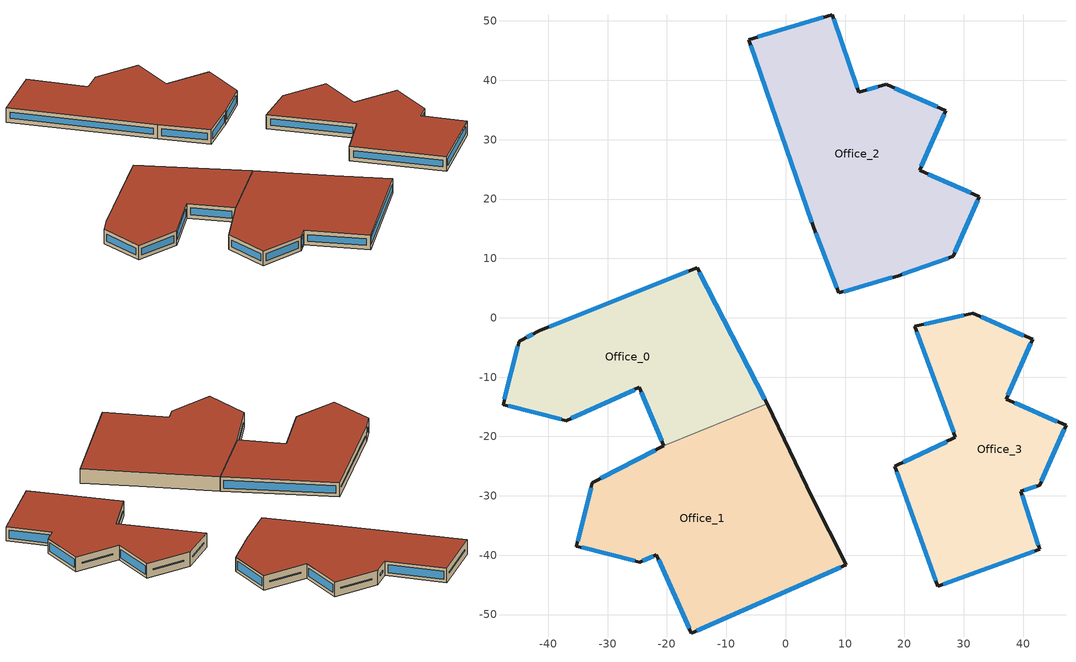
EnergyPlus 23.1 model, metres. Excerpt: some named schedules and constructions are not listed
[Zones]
Office_0
 floor outside (NECB-2020 Non-residential School/university CZ 8 Exterior Floor (Mass)): -41.37,-2.12 -14.93,8.39 -3.13,-14.47 -20.53,-21.58 -24.64,-11.73 -36.97,-17.34 -47.63,-14.63 -44.92,-3.97 z21.65
 wall outside (120mmInsulation 200mmConcrete): -3.13,-14.47 -14.93,8.39 -41.37,-2.12 -44.92,-3.97 -47.63,-14.63 -36.97,-17.34 -24.64,-11.73 -20.53,-21.58 z21.65:25.05
 wall to Office_1 (MediumOffice-1A_INT-WALLS): -20.53,-21.58 -3.13,-14.47 z21.65:25.05
 window (90.1-2019 Nonresidential CZ 0 Glazing (Operable)): -42.62,-2.77 -43.67,-3.32 z23.06:23.64; -45.14,-4.83 -47.41,-13.76 / -46.77,-14.85 -37.83,-17.12 z22.54:24.16; -36.14,-16.96 -25.47,-12.11 z22.56:24.14; -24.3,-12.54 -20.87,-20.76 z22.53:24.17; -3.5,-13.76 -14.57,7.69 z22.44:24.26; -16.43,7.8 -39.88,-1.53 z23.25:23.45
 roof outside (MediumOffice-1A_IEAD NON-RES ROOF): -41.37,-2.12 -44.92,-3.97 -47.63,-14.63 -36.97,-17.34 -24.64,-11.73 -20.53,-21.58 -3.13,-14.47 -14.93,8.39 z25.05
Office_1
 floor outside (NECB-2020 Non-residential School/university CZ 8 Exterior Floor (Mass)): -20.53,-21.58 -3.13,-14.47 4.51,-30.36 10.16,-41.62 -15.91,-53.16 -21.78,-39.9 -24.6,-41.18 -35.26,-38.47 -32.55,-27.81 z21.65
 wall outside (120mmInsulation 200mmConcrete): -20.53,-21.58 -32.55,-27.81 -35.26,-38.47 -24.6,-41.18 -21.78,-39.9 -15.91,-53.16 10.16,-41.62 z21.65:25.05; 10.16,-41.62,21.65 4.51,-30.36,21.65 -3.13,-14.47,21.65 -3.13,-14.47,25.05 4.51,-30.36,25.05 10.16,-41.62,25.05
 window (90.1-2019 Nonresidential CZ 0 Glazing (Operable)): -21.94,-22.31 -31.14,-27.08 z23.24:23.46; -32.77,-28.67 -35.04,-37.61 / -34.4,-38.69 -25.46,-40.96 z22.54:24.16; -24.06,-40.93 -22.32,-40.14 z22.25:24.45; -21.41,-40.74 -16.29,-52.32 z22.57:24.13; -15.03,-52.77 9.27,-42.02 z22.62:24.08
 roof outside (MediumOffice-1A_IEAD NON-RES ROOF): -20.53,-21.58 -32.55,-27.81 -35.26,-38.47 -24.6,-41.18 -21.78,-39.9 -15.91,-53.16 10.16,-41.62 4.51,-30.36 -3.13,-14.47 z25.05
Office_2
 floor outside (NECB-2020 Non-residential School/university CZ 8 Exterior Floor (Mass)): 8.91,4.18 4.72,15.2 -6.24,46.85 7.86,51.06 12.29,38.01 16.92,39.34 26.99,34.91 22.56,24.84 32.63,20.42 28.21,10.35 18.78,7.03 z21.65
 wall outside (120mmInsulation 200mmConcrete): 8.91,4.18 18.78,7.03 28.21,10.35 32.63,20.42 22.56,24.84 26.99,34.91 16.92,39.34 12.29,38.01 7.86,51.06 -6.24,46.85 4.72,15.2 8.91,4.18 z21.65:25.05
 window (90.1-2019 Nonresidential CZ 0 Glazing (Operable)): 9.75,4.42 17.93,6.78 / 19.6,7.32 27.38,10.06 z22.53:24.17; 28.5,11.01 32.34,19.76 / 22.85,25.51 26.7,34.25 z22.37:24.33; 31.19,21.05 24.01,24.21 / 25.54,35.55 18.37,38.71 z23.23:23.47; 15.5,38.93 13.71,38.42 z23.13:23.57; 12.05,38.72 8.1,50.35 z22.4:24.3; 6.34,50.6 -4.71,47.31 z23.24:23.46; -5.92,45.93 4.4,16.12 z22.63:24.07; 5.04,14.36 8.59,5.02 z22.55:24.15
 roof outside (MediumOffice-1A_IEAD NON-RES ROOF): 8.91,4.18 18.78,7.03 28.21,10.35 32.63,20.42 22.56,24.84 26.99,34.91 16.92,39.34 12.29,38.01 7.86,51.06 -6.24,46.85 4.72,15.2 z25.05
Office_3
 floor outside (NECB-2020 Non-residential School/university CZ 8 Exterior Floor (Mass)): 25.64,-45.21 18.34,-25.03 28.59,-20.17 21.76,-1.46 31.51,0.79 41.58,-3.64 37.15,-13.71 47.22,-18.13 42.79,-28.2 39.6,-29.25 42.79,-39.01 z21.65
 wall outside (120mmInsulation 200mmConcrete): 25.64,-45.21 42.79,-39.01 39.6,-29.25 42.79,-28.2 47.22,-18.13 37.15,-13.71 41.58,-3.64 31.51,0.79 21.76,-1.46 28.59,-20.17 18.34,-25.03 25.64,-45.21 z21.65:25.05
 window (90.1-2019 Nonresidential CZ 0 Glazing (Operable)): 26.52,-44.89 41.91,-39.33 z22.59:24.11; 42.57,-38.33 39.82,-29.93 z22.36:24.34; 40.19,-29.06 42.2,-28.4 z22.27:24.43; 43.09,-27.54 46.93,-18.8 / 37.44,-13.05 41.29,-4.3 z22.37:24.33; 45.77,-17.5 38.6,-14.34 / 40.13,-3 32.96,0.15 / 29.97,0.43 23.3,-1.11 / 27.16,-20.85 19.77,-24.35 z23.23:23.47; 22.09,-2.35 28.27,-19.28 / 18.67,-25.92 25.31,-44.31 z22.6:24.1
 roof outside (MediumOffice-1A_IEAD NON-RES ROOF): 25.64,-45.21 42.79,-39.01 39.6,-29.25 42.79,-28.2 47.22,-18.13 37.15,-13.71 41.58,-3.64 31.51,0.79 21.76,-1.46 28.59,-20.17 18.34,-25.03 z25.05
[Schedule:Day:Hourly]
5707a63f-ee6e-4a0f-aed6-da4f9252e585: Fraction, 0, 1, 1, 1, 0, 1, 1, 1, 1, 1, 0, 0, 1, 0, 0, 0, 0, 1, 1, 1, 1, 1, 1, 1
46636b0a-ba10-45e4-a048-fcb26503baaf: Fraction, 1, 1, 1, 1, 1, 1, 1, 1, 1, 0, 0, 0, 1, 1, 0, 0, 0, 0, 1, 1, 1, 1, 1, 1
29a3dd8e-7a13-44cc-9c7a-59f71c800b36: Fraction, 1, 1, 1, 1, 1, 1, 1, 1, 1, 0, 0, 0, 1, 1, 0, 0, 0, 1, 1, 1, 1, 1, 1, 1
062cfb08-38cf-424b-b3c7-0788149e105c: Fraction, 1, 1, 1, 1, 0, 1, 1, 1, 1, 1, 0, 0, 0, 0, 0, 0, 0, 0, 1, 1, 1, 1, 0, 1
f6bc2f0b-903b-496b-b6ce-821061bd229c: Fraction, 1, 0, 0, 0, 0, 0, 0, 1, 1, 1, 0, 0, 0, 1, 1, 1, 1, 1, 0, 0, 0, 0, 0, 0
aff5bcf1-f959-40bd-b5db-441d9dfbed11: Fraction, 0, 0, 0, 0, 0, 0, 1, 1, 1, 1, 0, 0, 0, 1, 0, 0, 0, 0, 1, 1, 1, 1, 1, 1
cfaea01b-9fdc-4602-8b0e-2879edb558c8: Fraction, 1, 0, 0, 0, 0, 0, 0, 0, 1, 1, 1, 1, 1, 1, 0, 0, 1, 1, 1, 1, 1, 1, 1, 1
f7302f4a-4705-4b28-b06e-1bd79557a8c5: Fraction, 0, 1, 0, 0, 0, 0, 0, 0, 1, 1, 0, 0, 0, 0, 0, 0, 0, 0, 0, 0, 0, 0, 0, 0
ce92c4fe-67a1-4f3f-bc26-0bdc21d5cdaa: Fraction, 0, 0, 0, 0, 0, 0, 0, 0, 0, 0, 1, 1, 0, 1, 1, 1, 1, 1, 1, 1, 1, 1, 1, 0
200a8f4f-5592-434e-9acc-8493c7375294: Fraction, 0, 0, 0, 0, 0, 0, 0, 0, 1, 1, 1, 1, 1, 1, 0, 0, 1, 1, 1, 1, 0, 1, 1, 0
b4958534-5e83-4b26-872f-426111d01d94: Fraction, 0, 0, 0, 0, 0, 0, 0, 0, 1, 1, 1, 1, 1, 1, 0, 0, 1, 1, 1, 1, 1, 1, 1, 1
656b77fb-eabe-49b8-98b7-ff650db9c230: Fraction, 1, 0, 1, 0, 0, 0, 0, 0, 1, 1, 1, 0, 0, 0, 1, 1, 1, 1, 1, 1, 1, 1, 1, 1
85cc0ccb-fa70-4727-bfc3-828b130f8991: Fraction, 1, 0, 0, 0, 0, 0, 0, 0, 0, 1, 1, 0, 0, 0, 0, 0, 0, 1, 1, 1, 1, 1, 1, 1
63390fd3-46d4-4da6-9d90-b6adf49b8fba: Fraction, 1, 1, 1, 0, 0, 0, 0, 0, 1, 1, 1, 0, 0, 0, 0, 0, 0, 0, 0, 1, 1, 1, 1, 1
4816497d-0013-487f-bb1e-84957d150777: Fraction, 1, 1, 1, 0, 0, 0, 0, 0, 1, 1, 0, 0, 0, 1, 0, 0, 0, 1, 0, 0, 0, 0, 0, 0
e65e1502-ba8d-4ca3-bfa7-66c9f4c0eb0a: Fraction, 0, 1, 0, 0, 0, 0, 0, 0, 1, 1, 1, 1, 0, 1, 0, 1, 1, 1, 1, 1, 1, 1, 1, 1
44315ff2-7635-4bfa-8d7c-7930d5996f07: Fraction, 1, 1, 1, 1, 1, 1, 1, 1, 1, 1, 1, 1, 1, 0, 0, 0, 1, 1, 1, 1, 1, 1, 1, 1
f14ed4b3-342e-4dae-bad7-9b7c37f8f43c: Fraction, 1, 1, 1, 1, 0, 1, 1, 1, 1, 1, 1, 0, 0, 0, 0, 0, 0, 1, 1, 1, 1, 1, 1, 1
9dbc1e0d-c4c1-416b-ac8b-0fbc267966d1: Fraction, 1, 1, 1, 1, 0, 1, 1, 1, 1, 0, 0, 1, 1, 0, 0, 0, 0, 0, 0, 0, 0, 0, 0, 0
a227529b-3720-48d7-abd8-f199fc8a55ae: Fraction, 0, 0, 0, 0, 0, 0, 0, 0, 0, 1, 1, 0, 1, 0, 0, 0, 0, 0, 0, 1, 1, 1, 1, 0
5f4dc899-8b77-4f03-89ed-69e0c14cbbfd: Fraction, 0, 0, 0, 0, 0, 0, 0, 0, 1, 1, 1, 1, 1, 1, 0, 0, 0, 1, 1, 1, 1, 1, 1, 1
0f2742cf-40c1-4ed0-b796-8fddc3fa6ce0: Fraction, 1, 1, 0, 1, 1, 1, 1, 0, 1, 1, 1, 1, 1, 0, 0, 0, 0, 1, 1, 1, 1, 1, 0, 1
5d01ce7b-8451-455d-a4b9-9596eef170e4: Fraction, 1, 1, 0, 0, 0, 0, 0, 0, 1, 1, 1, 0, 0, 0, 0, 0, 0, 0, 1, 1, 1, 1, 1, 1
8f076ac2-758b-467d-ba4f-e163d64bd22d: Fraction, 1, 1, 0, 0, 0, 0, 0, 0, 1, 1, 0, 0, 0, 0, 0, 0, 0, 0, 0, 1, 1, 1, 1, 1
26e04364-411b-4e5e-a9ab-69dcf4581523: Fraction, 1, 1, 0, 0, 0, 0, 0, 0, 1, 0, 0, 0, 0, 0, 0, 0, 0, 0, 1, 1, 1, 1, 1, 1
1c27c5c7-9188-4aad-aaa0-648e3142c5f3: Fraction, 1, 1, 0, 0, 0, 0, 0, 0, 1, 1, 0, 0, 0, 0, 0, 0, 0, 0, 1, 1, 1, 1, 1, 1
a3748f83-dd93-466f-a247-5d1ccf745a1e: Fraction, 1, 1, 0, 0, 0, 0, 0, 0, 1, 0, 1, 0, 0, 0, 0, 0, 0, 0, 1, 1, 1, 1, 1, 1
65909cdb-295e-48e2-92e5-bbc07d9f1d46: Fraction, 1, 1, 1, 1, 1, 1, 1, 1, 1, 1, 1, 0, 0, 0, 0, 0, 0, 0, 1, 1, 1, 1, 1, 1
fa588e08-0917-42a9-a317-2c78c4d7e4e0: Fraction, 1, 1, 1, 1, 1, 1, 1, 1, 1, 0, 0, 0, 0, 0, 0, 0, 0, 1, 1, 1, 1, 1, 1, 1
a18ce049-a9a6-4cb7-a760-12eb0de628bf: Fraction, 1, 0, 0, 0, 0, 0, 0, 0, 0, 0, 0, 0, 1, 1, 1, 0, 0, 1, 1, 1, 1, 1, 1, 1
ed93d4ca-23ab-469c-ba47-d7d943db299a: Fraction, 1, 0, 1, 0, 0, 0, 0, 0, 0, 1, 1, 1, 0, 0, 0, 0, 0, 1, 1, 1, 1, 1, 1, 0
4abf64f6-e36c-4dff-b08c-d08cb58e50d6: Fraction, 1, 1, 1, 0, 0, 0, 1, 0, 1, 1, 1, 0, 1, 1, 1, 1, 1, 1, 1, 1, 1, 1, 1, 1
0704033a-540a-45c4-9508-fa034dfd4d98: Fraction, 0, 0, 0, 0, 0, 0, 0, 0, 1, 1, 1, 0, 0, 1, 1, 1, 1, 1, 1, 1, 1, 1, 1, 1
69bd8d27-becb-4a0d-a664-7eab4afa8a33: Fraction, 1, 1, 1, 1, 1, 1, 0, 0, 1, 1, 1, 1, 0, 0, 0, 1, 1, 1, 1, 1, 1, 1, 1, 1
6a1d6f3e-2ae5-43ca-88d7-79d45788cc2e: Fraction, 1, 1, 0, 0, 0, 0, 0, 0, 1, 1, 1, 1, 0, 0, 0, 0, 1, 1, 1, 1, 1, 1, 1, 1
738b1fd7-1aac-4607-9138-653d88ff0aa3: Fraction, 1, 1, 1, 0, 0, 0, 1, 1, 1, 1, 1, 0, 0, 0, 0, 0, 0, 0, 1, 1, 1, 1, 1, 1
fea159ed-232d-44b5-8d95-56fe48f28aa0: Fraction, 1, 1, 1, 0, 0, 0, 1, 1, 1, 1, 0, 0, 0, 0, 0, 0, 0, 0, 0, 1, 1, 1, 1, 1
63e928dd-b9d3-44a5-800b-ff0ee3322ac6: Fraction, 1, 1, 1, 1, 1, 0, 0, 1, 1, 1, 1, 1, 1, 1, 1, 1, 1, 1, 1, 1, 1, 1, 1, 1
847f36f5-10bb-4a6b-afa9-864e974a933a: Fraction, 1, 1, 1, 1, 1, 1, 1, 1, 1, 1, 1, 1, 0, 1, 0, 0, 0, 0, 1, 1, 1, 1, 1, 1
9cb60507-e24b-43a8-bac3-d68644b733ae: Fraction, 1, 1, 1, 1, 1, 0, 0, 0, 1, 1, 1, 0, 0, 0, 0, 0, 1, 1, 1, 1, 1, 1, 1, 1
ad72118f-0fc8-475d-8c13-fc6f33ba38cc: Fraction, 1, 1, 1, 1, 1, 1, 1, 1, 1, 0, 1, 0, 0, 0, 1, 0, 1, 1, 1, 1, 1, 1, 1, 1
c1d16121-187f-42bb-b147-cb59891ae8a0: Fraction, 1, 1, 1, 1, 0, 1, 0, 1, 1, 1, 0, 0, 0, 1, 0, 0, 0, 1, 1, 1, 0, 0, 0, 0
2379dbfe-707f-45cd-ae81-30274d9c5b77: Fraction, 0, 0, 1, 1, 0, 0, 0, 0, 1, 1, 1, 1, 1, 1, 1, 1, 1, 1, 1, 1, 1, 1, 1, 1
65dc7afe-2c35-4246-acb7-77df2b856faa: Fraction, 1, 1, 1, 1, 1, 0, 1, 0, 1, 1, 1, 0, 0, 0, 0, 0, 1, 1, 1, 0, 0, 0, 0, 0
8cb7c660-3aef-4dc0-afcd-4d372f414b7a: Fraction, 0, 0, 0, 1, 1, 0, 0, 0, 1, 1, 1, 1, 1, 1, 1, 1, 1, 1, 1, 1, 1, 1, 1, 1
521ee84d-4566-4f16-8899-e5d5622641a9: Fraction, 1, 1, 1, 1, 0, 1, 0, 0, 0, 1, 1, 1, 0, 1, 1, 1, 1, 1, 1, 1, 1, 1, 1, 1
da8887cf-c096-4769-80ae-d635e739744e: Fraction, 1, 1, 1, 0, 1, 1, 1, 1, 1, 1, 1, 0, 0, 1, 0, 0, 1, 0, 1, 1, 1, 1, 1, 1
c54b2728-2b03-4897-bfaf-6032e902462a: Fraction, 1, 1, 1, 1, 1, 1, 1, 1, 1, 1, 1, 0, 0, 1, 1, 1, 1, 1, 1, 1, 1, 1, 1, 0
f1cb1edd-383e-4b4d-8bd9-f736731473b1: Fraction, 0, 1, 0, 0, 0, 0, 0, 0, 1, 1, 1, 0, 0, 0, 0, 0, 1, 1, 1, 1, 1, 1, 1, 1
4bc4f3af-fe2e-4c52-88df-7f0d789768de: Fraction, 1, 0, 0, 0, 0, 0, 0, 0, 1, 1, 0, 1, 1, 1, 0, 1, 1, 1, 1, 1, 0, 0, 0, 0
e0597acb-b6db-48bf-9d56-be549646ddcb: Fraction, 0, 0, 0, 1, 0, 1, 1, 1, 1, 1, 1, 1, 0, 0, 0, 0, 1, 0, 1, 1, 1, 1, 1, 1
1643f768-0f15-471f-8b2e-8642b0603676: Fraction, 1, 1, 1, 1, 1, 1, 0, 0, 1, 1, 1, 0, 0, 1, 1, 1, 1, 1, 1, 1, 1, 1, 1, 1
8927ba9e-0f80-4c21-bc68-288cada2592a: Fraction, 1, 0, 0, 0, 0, 0, 1, 0, 0, 0, 0, 1, 1, 1, 1, 1, 1, 1, 1, 1, 1, 1, 1, 1
907d0fc3-e455-4af8-9572-834836946c6d: Fraction, 1, 1, 1, 0, 1, 0, 0, 1, 1, 1, 1, 0, 1, 0, 0, 0, 0, 0, 0, 1, 1, 1, 1, 1
64a26508-ef3e-467e-b6f5-f89f817337f0: Fraction, 1, 1, 1, 0, 0, 0, 1, 1, 1, 1, 1, 1, 0, 0, 0, 0, 1, 1, 1, 1, 1, 1, 1, 1
d063bc23-c87c-4771-8f70-a2f9e639664d: Fraction, 1, 0, 0, 0, 0, 1, 0, 0, 1, 1, 1, 0, 0, 0, 0, 0, 0, 0, 0, 1, 1, 1, 1, 1
93d80f86-37f9-4237-b391-3ca7abf2596f: Fraction, 1, 1, 0, 0, 0, 1, 1, 0, 1, 1, 0, 0, 0, 0, 0, 0, 0, 0, 0, 0, 1, 1, 1, 1
ff8e2413-c758-4201-99f5-1265dd9f3e51: Fraction, 1, 1, 1, 1, 1, 1, 1, 0, 1, 1, 0, 0, 0, 0, 0, 0, 1, 0, 0, 0, 0, 0, 1, 1
a015155b-e6bb-4408-b6c0-0c088cb0caa2: Fraction, 1, 1, 1, 1, 1, 1, 1, 1, 1, 0, 1, 0, 0, 0, 1, 1, 1, 1, 1, 1, 1, 1, 0, 0
366cd09b-5a8c-46c5-8c21-a287dc4f29f1: Fraction, 0, 0, 0, 0, 0, 0, 0, 0, 0, 1, 0, 1, 1, 0, 1, 1, 1, 1, 1, 0, 1, 1, 1, 0
06ad3ac4-6e4d-4da0-adf2-8a321491f11c: Fraction, 0, 0, 0, 0, 0, 0, 0, 0, 1, 1, 1, 0, 0, 0, 1, 1, 0, 0, 1, 1, 1, 1, 1, 0
440428c5-a668-485f-a81c-14d720b5a44b: Fraction, 1, 1, 1, 1, 1, 1, 1, 1, 1, 1, 0, 1, 0, 0, 0, 1, 1, 1, 1, 1, 1, 1, 1, 1
66cc8b2e-aa7a-4cc6-9a19-77fdd553eca8: Fraction, 1, 0, 0, 0, 0, 0, 0, 0, 0, 1, 0, 0, 0, 0, 0, 1, 1, 1, 1, 0, 1, 0, 0, 0
7366a935-4bb7-4f71-b633-58a1db908024: Fraction, 1, 1, 1, 1, 0, 0, 0, 0, 0, 0, 0, 1, 1, 1, 1, 1, 1, 1, 0, 1, 1, 1, 1, 1
20510b90-f739-4a4e-b319-b952e275d5e8: Fraction, 1, 0, 1, 1, 0, 1, 1, 0, 1, 1, 0, 0, 0, 1, 1, 0, 1, 1, 1, 1, 1, 1, 1, 1
bb12311c-099f-4438-b303-a4250cccb0d0: Fraction, 1, 1, 1, 1, 0, 0, 0, 0, 1, 1, 0, 0, 1, 1, 1, 1, 1, 1, 1, 1, 1, 1, 1, 1
8d01f1ed-3ed6-4062-bdcf-7106088fd557: Fraction, 1, 1, 1, 1, 1, 0, 1, 1, 1, 0, 1, 0, 0, 0, 0, 0, 1, 1, 1, 1, 1, 1, 1, 0
94e20eea-8d3e-40d4-b486-61e9631b4eb1: Fraction, 0, 0, 0, 0, 0, 0, 0, 0, 1, 0, 0, 0, 0, 0, 0, 0, 1, 1, 1, 1, 1, 1, 1, 1
2a8732a0-27d7-44dc-b372-36b973891117: Fraction, 1, 1, 1, 1, 1, 1, 1, 1, 1, 0, 0, 0, 0, 0, 0, 1, 1, 1, 1, 1, 1, 1, 1, 1
3cb4ee10-7370-43c4-9fdd-d6f7383c6eff: Fraction, 1, 0, 1, 1, 0, 0, 0, 0, 1, 0, 0, 0, 0, 0, 0, 0, 0, 0, 1, 1, 1, 1, 1, 1
b5edd4d1-5221-41b8-9ee4-0d1dc0b7ef28: Fraction, 1, 1, 0, 0, 0, 0, 0, 0, 1, 1, 1, 1, 1, 0, 1, 0, 0, 1, 1, 1, 1, 1, 1, 1
dd4e8b8f-9166-49ac-a1d3-4855195608e1: Fraction, 1, 1, 0, 0, 0, 0, 0, 0, 0, 0, 1, 1, 1, 1, 1, 1, 1, 1, 1, 1, 0, 1, 1, 1
3dedd7a1-3a03-4fcc-8510-ad4d8e4b350c: Fraction, 0, 0, 0, 0, 0, 1, 1, 1, 1, 1, 1, 0, 0, 0, 0, 0, 0, 1, 1, 1, 1, 1, 1, 1
c89be09d-d424-4689-8dd2-c77cfe8479b3: Fraction, 1, 0, 0, 0, 0, 0, 0, 1, 1, 1, 1, 1, 1, 1, 1, 1, 0, 0, 0, 0, 0, 0, 0, 0
152344f1-4bc3-4c20-bc56-77a19b19990e: Fraction, 1, 0, 1, 1, 0, 1, 1, 1, 1, 1, 1, 1, 0, 1, 1, 1, 1, 1, 1, 1, 1, 1, 1, 1
b1a43d64-33af-4e94-b52c-ee2adbb0bf34: Fraction, 1, 0, 0, 0, 0, 0, 0, 0, 0, 0, 1, 1, 1, 1, 1, 0, 0, 1, 1, 1, 1, 1, 1, 1
a6e8bc2f-be30-4238-ba3e-3018db84eb16: Fraction, 0, 0, 0, 1, 0, 0, 0, 0, 1, 1, 0, 0, 0, 0, 0, 0, 0, 0, 1, 1, 1, 1, 1, 1
2f91cc14-c389-4d24-b289-1be2dd03a3db: Fraction, 1, 0, 1, 1, 1, 1, 1, 1, 1, 1, 0, 1, 1, 1, 0, 0, 0, 0, 0, 1, 1, 1, 1, 0
3b9f78fa-d06f-463c-a022-ae12cb52910b: Fraction, 0, 0, 0, 0, 0, 1, 0, 0, 0, 1, 1, 1, 1, 0, 0, 1, 1, 1, 1, 1, 1, 1, 1, 0
052475aa-d378-457a-8e8c-f6bffbdb4c8d: Fraction, 0, 0, 0, 0, 0, 0, 1, 1, 1, 1, 1, 0, 0, 0, 0, 0, 0, 1, 1, 1, 1, 1, 1, 1
e9d3678f-c462-4e0e-b128-aaee7e78919e: Fraction, 1, 0, 0, 0, 0, 0, 0, 1, 1, 1, 1, 0, 0, 0, 0, 1, 1, 1, 1, 1, 1, 1, 1, 1
5a6cc565-e375-487e-8281-1f852a1673cd: Fraction, 1, 1, 0, 0, 0, 0, 0, 1, 1, 1, 0, 0, 0, 0, 1, 1, 1, 1, 1, 1, 1, 1, 1, 1
3e81f694-505f-45e8-aa47-66db20bbf06b: Fraction, 0, 0, 0, 0, 0, 0, 0, 1, 1, 0, 0, 0, 1, 1, 1, 1, 1, 1, 1, 1, 1, 1, 1, 1
2435cfc3-c3cb-4a20-b2d8-f809f50dc610: Fraction, 0, 0, 0, 0, 0, 0, 0, 0, 1, 0, 0, 1, 1, 1, 0, 0, 1, 1, 1, 1, 1, 1, 1, 1
883dcdd7-38db-4e42-8496-9de1c7dca51b: Fraction, 1, 1, 1, 0, 0, 0, 1, 1, 1, 0, 0, 0, 0, 0, 0, 0, 0, 0, 1, 1, 1, 1, 1, 1
1901cb5b-95a8-46e0-9b90-9bc073653f4d: Fraction, 1, 1, 1, 1, 1, 1, 1, 0, 0, 0, 0, 1, 1, 1, 1, 1, 1, 1, 1, 1, 1, 1, 1, 0
3f14834c-9cfe-42fc-93ca-4cf83cba6e2a: Fraction, 0, 0, 0, 0, 0, 0, 0, 0, 1, 1, 1, 0, 0, 0, 0, 1, 1, 1, 0, 0, 0, 0, 0, 0
fdc9ddc8-af7c-4be7-9c08-ccd4ba66fb98: Fraction, 0, 0, 0, 0, 0, 0, 0, 0, 0, 0, 0, 0, 0, 0, 0, 1, 1, 1, 1, 0, 0, 0, 1, 0
70d961d9-392a-4a2f-87b1-95c01eec8115: Fraction, 0, 0, 0, 0, 0, 0, 0, 0, 1, 1, 0, 0, 1, 0, 1, 1, 1, 1, 1, 1, 1, 1, 1, 0
87954acd-1c7d-4fdd-93e0-4e04cd5cd414: Fraction, 0, 0, 0, 0, 0, 0, 0, 1, 1, 1, 0, 1, 1, 1, 1, 1, 1, 1, 1, 0, 0, 0, 0, 0
47cb6736-b8f7-4266-b61d-9ece1394efec: Fraction, 0, 0, 0, 0, 0, 1, 1, 1, 1, 1, 0, 0, 0, 0, 0, 0, 0, 1, 1, 1, 1, 1, 1, 1
50003787-7a6b-427a-a9b3-a8dda5d590b8: Fraction, 0, 0, 0, 0, 0, 0, 0, 0, 0, 0, 1, 1, 1, 1, 1, 1, 0, 1, 1, 1, 1, 1, 1, 1
a02066bf-ae1b-4070-a3d0-3d3a23258e66: Fraction, 0, 0, 0, 0, 0, 0, 0, 0, 0, 0, 0, 0, 1, 1, 1, 1, 1, 1, 1, 1, 1, 0, 0, 0
293a6f61-685f-47c4-bcae-729227516061: Fraction, 0, 0, 0, 0, 0, 0, 0, 1, 1, 1, 0, 0, 0, 0, 0, 0, 0, 1, 1, 1, 1, 0, 0, 0
e135ceb3-fb09-4a12-b61f-e1e4acb97613: Fraction, 0, 0, 0, 0, 0, 0, 0, 0, 1, 1, 0, 0, 0, 0, 1, 0, 0, 0, 0, 0, 0, 0, 0, 0
d521808b-8955-4a3f-b09b-631396b4a05c: Fraction, 0, 0, 0, 0, 0, 0, 0, 0, 0, 1, 1, 1, 1, 0, 1, 1, 1, 1, 1, 1, 1, 1, 1, 1
6447344e-c572-4d0f-8e33-00798ecb8259: Fraction, 0, 0, 0, 0, 0, 0, 0, 0, 1, 0, 0, 0, 0, 0, 0, 0, 0, 1, 0, 0, 0, 0, 0, 0
093c1da7-0d7d-4403-a09e-9fccfa64d3a9: Fraction, 0, 0, 0, 0, 0, 0, 0, 0, 1, 1, 0, 0, 0, 0, 0, 0, 1, 1, 1, 1, 1, 1, 0, 0
d3e97026-418c-432d-9a04-d15785f7dc97: Fraction, 0, 0, 0, 0, 0, 0, 0, 1, 1, 1, 0, 0, 0, 1, 1, 1, 1, 0, 0, 0, 0, 0, 0, 0
020761fd-072d-4d53-9492-0ad33ea2559c: Fraction, 0, 0, 0, 0, 0, 0, 0, 0, 1, 1, 0, 0, 0, 0, 0, 0, 0, 1, 1, 1, 1, 1, 1, 0
3037acd0-7331-4fe4-9d03-e80c95d3a6b9: Fraction, 0, 0, 0, 0, 1, 0, 0, 1, 1, 1, 1, 0, 0, 0, 0, 0, 1, 1, 1, 1, 1, 1, 1, 1
f5d22fd5-af00-4595-a58b-19821c5840f5: Fraction, 1, 1, 1, 1, 1, 0, 0, 0, 1, 1, 1, 1, 1, 0, 1, 1, 1, 1, 1, 1, 1, 1, 1, 1
217e4f67-8c59-4308-a052-b91dd0195574: Fraction, 0, 0, 0, 0, 0, 0, 0, 0, 1, 1, 0, 0, 0, 0, 1, 1, 1, 1, 1, 1, 1, 1, 1, 1
42342635-6705-4e52-8916-04a601dbc6a2: Fraction, 1, 1, 1, 1, 1, 1, 1, 0, 1, 1, 1, 1, 1, 0, 1, 1, 1, 1, 1, 1, 1, 1, 0, 0
e41878af-e6d7-48e1-9972-c6eec4c134a3: Fraction, 0, 0, 0, 0, 0, 0, 0, 0, 1, 1, 1, 0, 1, 1, 1, 1, 1, 1, 1, 1, 1, 0, 0, 0
081f50b8-fb5c-4a5b-9570-f5734815d00b: Fraction, 0, 0, 0, 0, 0, 0, 0, 0, 1, 1, 1, 1, 0, 0, 0, 1, 1, 1, 1, 1, 1, 1, 0, 0
d37522f8-b274-435a-a802-ced8b4fe83a9: Fraction, 0, 0, 0, 0, 0, 0, 0, 0, 0, 1, 1, 1, 0, 0, 1, 1, 1, 1, 1, 0, 0, 0, 0, 0
428ec774-0c0c-41b1-bd85-61c8020e10c3: Fraction, 0, 0, 0, 0, 0, 0, 0, 0, 1, 0, 1, 1, 0, 0, 0, 0, 0, 0, 0, 0, 0, 0, 0, 0
58aad104-c80b-4beb-8de5-10e30c7a9181: Fraction, 0, 0, 0, 0, 0, 0, 0, 0, 1, 1, 0, 1, 1, 1, 1, 1, 1, 1, 0, 0, 0, 0, 0, 0
552def76-c2f3-401b-ab28-b5df647ba636: Fraction, 0, 0, 0, 0, 0, 0, 0, 0, 0, 1, 1, 1, 1, 0, 1, 1, 1, 1, 0, 0, 0, 0, 0, 0
2d229615-e8d3-4841-96d9-e4d59ac459f2: Fraction, 0, 0, 0, 0, 0, 0, 0, 0, 0, 1, 1, 1, 0, 1, 1, 1, 1, 1, 1, 1, 1, 1, 1, 0
01796aeb-08c4-4c0c-9dff-bcf75ab1e4ff: Fraction, 0, 0, 0, 0, 0, 0, 0, 0, 0, 1, 1, 1, 0, 0, 0, 0, 1, 0, 0, 0, 0, 0, 0, 0
536711c1-e594-45fa-969d-51f17ff64e72: Fraction, 0, 0, 0, 0, 0, 0, 0, 0, 1, 1, 0, 0, 1, 1, 1, 1, 0, 0, 0, 0, 0, 0, 0, 0
4bba42d9-3023-4fb8-8a75-20f8fc7ac634: Fraction, 0, 0, 0, 0, 0, 0, 0, 0, 1, 1, 1, 1, 0, 0, 0, 0, 0, 0, 0, 0, 0, 0, 0, 0
fa2ed1a0-d425-4992-a87e-3fb777f676c8: Fraction, 0, 0, 0, 0, 0, 0, 0, 0, 1, 1, 1, 1, 1, 1, 1, 0, 0, 0, 0, 0, 0, 0, 0, 0
46dd4351-d027-456a-bb83-a7fc97d3c0fa: Fraction, 0, 0, 0, 0, 0, 0, 0, 0, 0, 0, 0, 0, 0, 0, 0, 1, 1, 1, 0, 0, 0, 0, 0, 0
09f03162-fe09-444f-924b-f73e15e14770: Fraction, 0, 0, 0, 0, 0, 0, 0, 0, 1, 0, 0, 0, 0, 0, 0, 0, 0, 0, 0, 0, 0, 0, 0, 0
2bd4594a-b934-4700-9643-6b596f3720c4: Fraction, 0, 0, 0, 0, 0, 0, 0, 0, 0, 1, 1, 1, 1, 1, 1, 1, 0, 0, 1, 1, 1, 1, 0, 0
35a24307-eada-4621-9332-e38ecec7da9c: Fraction, 0, 0, 0, 0, 0, 0, 0, 1, 1, 1, 0, 0, 0, 0, 0, 0, 0, 1, 1, 1, 1, 1, 1, 1
1d8cbcaf-755c-4850-83f2-fbeac504262d: Fraction, 1, 0, 0, 0, 0, 0, 0, 0, 1, 1, 0, 1, 0, 0, 0, 1, 1, 1, 1, 1, 1, 1, 1, 0
ce6c45c3-9c92-4cbf-ad95-c9cdd5accbc8: Fraction, 0, 0, 0, 0, 0, 0, 0, 0, 1, 1, 1, 0, 0, 0, 1, 1, 1, 0, 0, 0, 0, 0, 0, 0
078f13be-104a-4d9d-a36d-42d8b8cd1c73: Fraction, 0, 0, 0, 0, 0, 0, 0, 0, 1, 1, 0, 0, 0, 0, 0, 0, 0, 0, 1, 1, 1, 1, 0, 0
1a7ad02d-13e6-482f-b348-c29c6b58cc90: Fraction, 0, 0, 0, 0, 0, 0, 0, 0, 1, 1, 0, 1, 1, 1, 0, 0, 0, 0, 0, 0, 0, 0, 0, 0
6d93b330-ad8b-4946-8f95-bd1cd28e395f: Fraction, 0, 0, 0, 0, 0, 0, 0, 0, 1, 1, 1, 0, 0, 1, 1, 1, 1, 1, 1, 1, 0, 0, 0, 0
c0cba8ef-07c2-4607-8eeb-ec3a7544dbf7: Fraction, 0, 0, 0, 0, 0, 0, 0, 0, 1, 1, 0, 0, 0, 0, 1, 1, 0, 1, 1, 1, 1, 0, 0, 0
80aba0dc-e089-41f6-87d2-39939cc533d9: Fraction, 0, 0, 0, 0, 0, 0, 0, 0, 0, 1, 0, 0, 0, 0, 0, 0, 0, 1, 1, 1, 1, 1, 0, 0
70b2bb42-fde4-4989-93aa-e34b14dbfaa4: Fraction, 0, 0, 0, 0, 0, 0, 0, 0, 1, 1, 0, 0, 0, 1, 0, 0, 1, 1, 0, 0, 0, 0, 0, 0
3896ae46-4a74-44ec-845c-33b0e7228556: Fraction, 0, 0, 0, 0, 0, 0, 0, 0, 0, 1, 1, 1, 1, 0, 1, 1, 1, 1, 1, 1, 1, 0, 0, 0
5f555bb1-90a7-4fc9-8beb-3af7712b86db: Fraction, 0, 0, 0, 0, 0, 0, 0, 0, 1, 1, 1, 0, 0, 0, 0, 1, 1, 1, 1, 1, 1, 1, 1, 1
4a152df6-203f-4568-8443-13dfad41ba6c: Fraction, 1, 0, 0, 0, 0, 0, 0, 1, 1, 1, 0, 0, 0, 0, 1, 1, 1, 1, 1, 1, 0, 0, 0, 1
adf7c3e8-1553-45af-b706-608d85801c4a: Fraction, 1, 1, 1, 1, 1, 1, 1, 1, 1, 1, 1, 0, 0, 1, 1, 0, 1, 1, 1, 1, 1, 1, 1, 1
12ea0e71-e75e-49d7-97f5-44855314272e: Fraction, 1, 1, 1, 1, 1, 1, 1, 1, 1, 1, 1, 0, 0, 0, 0, 1, 1, 1, 1, 1, 1, 1, 1, 1
b36c4169-b9ed-4de4-b4a5-b90a34b840e2: Fraction, 1, 1, 1, 1, 1, 1, 1, 1, 1, 1, 1, 0, 1, 1, 1, 1, 1, 1, 1, 1, 1, 1, 1, 1
7fe410f7-7362-473b-b641-0706b004de6e: Fraction, 1, 1, 1, 1, 0, 1, 1, 1, 1, 1, 1, 0, 0, 0, 1, 1, 1, 1, 1, 1, 1, 1, 1, 1
2e36c0d4-b084-433f-a575-e1157c2ce6cd: Fraction, 1, 1, 1, 1, 0, 1, 1, 1, 1, 1, 1, 0, 0, 0, 1, 0, 0, 0, 1, 1, 0, 0, 0, 0
2b807ecd-942f-4451-8af1-13479afdb6b5: Fraction, 0, 0, 0, 0, 0, 0, 0, 0, 0, 0, 0, 0, 0, 0, 0, 0, 0, 0, 0, 0, 0, 0, 0, 0
451ba563-fd66-4bb1-ac0f-6fef0c9e536b: Fraction, 0, 0, 0, 1, 0, 0, 0, 0, 1, 0, 0, 0, 0, 0, 0, 0, 0, 0, 0, 0, 0, 0, 0, 0
c6879285-e35c-4daa-b3c2-782c5f8ff4be: Fraction, 0, 0, 0, 0, 0, 0, 0, 0, 0, 1, 1, 1, 0, 0, 1, 1, 0, 0, 0, 0, 0, 0, 0, 0
788bc0cb-7dc9-47ac-9c7b-f4590e93219d: Fraction, 0, 0, 0, 0, 0, 0, 0, 0, 0, 1, 1, 0, 0, 1, 0, 1, 0, 0, 1, 0, 1, 1, 0, 1
03c77154-f34e-4e4e-b236-3e07d7fdd22f: Fraction, 1, 0, 0, 0, 0, 0, 0, 0, 0, 0, 0, 0, 0, 1, 1, 1, 1, 1, 1, 1, 0, 0, 0, 0
5d950bea-218d-43a7-966c-e5f0f61146c3: Fraction, 0, 0, 0, 0, 0, 0, 0, 0, 0, 0, 0, 0, 1, 1, 1, 1, 1, 1, 1, 0, 0, 0, 0, 0
e919f002-649f-4797-ab93-de3bb1963607: Fraction, 0, 0, 0, 0, 0, 0, 0, 0, 0, 0, 0, 0, 0, 0, 1, 0, 0, 0, 1, 0, 0, 0, 0, 0
88bfb60f-ecb3-4a8d-8e9e-96ab911ec278: Fraction, 0, 0, 0, 0, 0, 0, 0, 0, 0, 1, 1, 1, 1, 1, 1, 1, 1, 1, 1, 1, 0, 0, 0, 0
149c59e7-ec06-4404-bd8a-1ecabfebb0c2: Fraction, 0, 0, 0, 0, 0, 0, 0, 0, 1, 1, 1, 1, 0, 0, 0, 0, 1, 1, 1, 1, 1, 1, 0, 1
05c53b69-011e-4915-a2ec-d76d20cb25b7: Fraction, 0, 0, 0, 0, 0, 0, 0, 0, 0, 0, 1, 0, 0, 0, 0, 1, 1, 1, 1, 1, 0, 0, 0, 1
90a39c2a-21f0-420b-bf49-6599ac0c9a7a: Fraction, 0, 0, 0, 0, 0, 0, 0, 0, 0, 1, 1, 1, 1, 0, 0, 0, 0, 0, 0, 0, 0, 0, 0, 0
f18e86fc-65de-4ad3-980c-6fce1291cd8c: Fraction, 0, 0, 0, 0, 0, 0, 0, 0, 0, 0, 1, 1, 1, 1, 1, 1, 1, 0, 1, 0, 0, 0, 0, 0
659e258e-e15c-4d5d-864f-e84fad1c5f31: Fraction, 0, 0, 0, 0, 0, 0, 0, 0, 1, 1, 1, 1, 0, 1, 0, 1, 0, 0, 0, 0, 1, 0, 0, 0
28cabc51-e4e4-4318-807c-2e538cec8ab0: Fraction, 0, 0, 0, 0, 0, 0, 0, 0, 1, 1, 1, 1, 0, 1, 1, 1, 1, 1, 1, 1, 1, 0, 0, 0
bcec5955-b35c-4883-a7c2-2e3f03e859cb: Fraction, 0, 0, 0, 0, 0, 0, 0, 0, 1, 1, 1, 0, 1, 0, 0, 1, 1, 1, 1, 1, 1, 1, 1, 0
1a3447d1-0d07-4f81-a43e-55b89f552ce0: Fraction, 0, 0, 1, 1, 0, 0, 1, 0, 1, 1, 1, 1, 0, 1, 1, 1, 1, 1, 1, 1, 1, 1, 1, 1
85317d39-acf8-459d-ab0d-356087828681: Fraction, 1, 1, 0, 1, 1, 1, 0, 1, 1, 1, 1, 1, 1, 0, 0, 1, 1, 1, 1, 1, 1, 1, 1, 1
c34a9195-0f08-46e2-a18b-52f0e74f8441: Fraction, 1, 1, 1, 1, 1, 1, 1, 1, 1, 1, 1, 0, 0, 0, 0, 0, 1, 1, 1, 1, 1, 1, 0, 1
ce798621-35f9-4918-9b98-ae7ef25ffed9: Fraction, 0, 0, 1, 1, 0, 1, 1, 0, 1, 1, 1, 0, 0, 0, 0, 1, 1, 1, 1, 1, 1, 1, 1, 1
97182538-e886-4431-8a2b-075b58af4bd9: Fraction, 1, 0, 1, 0, 0, 0, 0, 0, 1, 1, 1, 0, 0, 0, 0, 0, 1, 1, 1, 1, 1, 1, 1, 1
6bea089f-9360-46ac-86c5-739d9634646c: Fraction, 1, 0, 0, 0, 0, 0, 0, 0, 1, 1, 1, 1, 0, 0, 0, 0, 1, 1, 1, 1, 1, 1, 1, 1
f706153c-f1f4-4334-bb02-d8b90cc598d2: Fraction, 1, 1, 1, 0, 0, 1, 1, 0, 1, 1, 1, 0, 0, 0, 0, 0, 1, 1, 1, 1, 1, 1, 1, 1
e9fea687-e70b-4ba6-b3c9-e48e2956502c: Fraction, 1, 0, 0, 0, 0, 1, 1, 0, 1, 1, 1, 1, 1, 1, 1, 1, 1, 1, 1, 1, 1, 1, 0, 0
[Schedule:Year]
College HTGSETP_SCH: Temperature, College HTGSETP_SCH_0, 1, 1, 1, 7, College HTGSETP_SCH_1, 1, 8, 1, 14, College HTGSETP_SCH_2, 1, 15, 1, 21, College HTGSETP_SCH_3, 1, 22, 1, 28, College HTGSETP_SCH_4, 1, 29, 2, 4, College HTGSETP_SCH_5, 2, 5, 2, 11, College HTGSETP_SCH_6, 2, 12, 2, 18, College HTGSETP_SCH_7, 2, 19, 2, 25, College HTGSETP_SCH_8, 2, 26, 3, 4, College HTGSETP_SCH_9, 3, 5, 3, 11, College HTGSETP_SCH_10, 3, 12, 3, 18, College HTGSETP_SCH_11, 3, 19, 3, 25, College HTGSETP_SCH_12, 3, 26, 4, 1, College HTGSETP_SCH_13, 4, 2, 4, 8, College HTGSETP_SCH_14, 4, 9, 4, 15, College HTGSETP_SCH_15, 4, 16, 4, 22, College HTGSETP_SCH_16, 4, 23, 4, 29, College HTGSETP_SCH_17, 4, 30, 5, 6, College HTGSETP_SCH_18, 5, 7, 5, 13, College HTGSETP_SCH_19, 5, 14, 5, 20, College HTGSETP_SCH_20, 5, 21, 5, 27, College HTGSETP_SCH_21, 5, 28, 6, 3, College HTGSETP_SCH_22, 6, 4, 6, 10, College HTGSETP_SCH_23, 6, 11, 6, 17, College HTGSETP_SCH_24, 6, 18, 6, 24, College HTGSETP_SCH_25, 6, 25, 7, 1, College HTGSETP_SCH_26, 7, 2, 7, 8, College HTGSETP_SCH_27, 7, 9, 7, 15, College HTGSETP_SCH_28, 7, 16, 7, 22, College HTGSETP_SCH_29, 7, 23, 7, 29, College HTGSETP_SCH_30, 7, 30, 8, 5, College HTGSETP_SCH_31, 8, 6, 8, 12, College HTGSETP_SCH_32, 8, 13, 8, 19, College HTGSETP_SCH_33, 8, 20, 8, 26, College HTGSETP_SCH_34, 8, 27, 9, 2, College HTGSETP_SCH_35, 9, 3, 9, 9, College HTGSETP_SCH_36, 9, 10, 9, 16, College HTGSETP_SCH_37, 9, 17, 9, 23, College HTGSETP_SCH_38, 9, 24, 9, 30, College HTGSETP_SCH_39, 10, 1, 10, 7, College HTGSETP_SCH_40, 10, 8, 10, 14, College HTGSETP_SCH_41, 10, 15, 10, 21, College HTGSETP_SCH_42, 10, 22, 10, 28, College HTGSETP_SCH_43, 10, 29, 11, 4, College HTGSETP_SCH_44, 11, 5, 11, 11, College HTGSETP_SCH_45, 11, 12, 11, 18, College HTGSETP_SCH_46, 11, 19, 11, 25, College HTGSETP_SCH_47, 11, 26, 12, 2, College HTGSETP_SCH_48, 12, 3, 12, 9, College HTGSETP_SCH_49, 12, 10, 12, 16, College HTGSETP_SCH_50, 12, 17, 12, 23, College HTGSETP_SCH_51, 12, 24, 12, 30, College HTGSETP_SCH_52, 12, 31, 12, 31
CoolAvail_Office_0: Fraction, CoolAvail_Office_0_0, 1, 1, 1, 7, CoolAvail_Office_0_1, 1, 8, 1, 14, CoolAvail_Office_0_2, 1, 15, 1, 21, CoolAvail_Office_0_3, 1, 22, 1, 28, CoolAvail_Office_0_4, 1, 29, 2, 4, CoolAvail_Office_0_5, 2, 5, 2, 11, CoolAvail_Office_0_6, 2, 12, 2, 18, CoolAvail_Office_0_7, 2, 19, 2, 25, CoolAvail_Office_0_8, 2, 26, 3, 4, CoolAvail_Office_0_9, 3, 5, 3, 11, CoolAvail_Office_0_10, 3, 12, 3, 18, CoolAvail_Office_0_11, 3, 19, 3, 25, CoolAvail_Office_0_12, 3, 26, 4, 1, CoolAvail_Office_0_13, 4, 2, 4, 8, CoolAvail_Office_0_14, 4, 9, 4, 15, CoolAvail_Office_0_15, 4, 16, 4, 22, CoolAvail_Office_0_16, 4, 23, 4, 29, CoolAvail_Office_0_17, 4, 30, 5, 6, CoolAvail_Office_0_18, 5, 7, 5, 13, CoolAvail_Office_0_19, 5, 14, 5, 20, CoolAvail_Office_0_20, 5, 21, 5, 27, CoolAvail_Office_0_21, 5, 28, 6, 3, CoolAvail_Office_0_22, 6, 4, 6, 10, CoolAvail_Office_0_23, 6, 11, 6, 17, CoolAvail_Office_0_24, 6, 18, 6, 24, CoolAvail_Office_0_25, 6, 25, 7, 1, CoolAvail_Office_0_26, 7, 2, 7, 8, CoolAvail_Office_0_27, 7, 9, 7, 15, CoolAvail_Office_0_28, 7, 16, 7, 22, CoolAvail_Office_0_29, 7, 23, 7, 29, CoolAvail_Office_0_30, 7, 30, 8, 5, CoolAvail_Office_0_31, 8, 6, 8, 12, CoolAvail_Office_0_32, 8, 13, 8, 19, CoolAvail_Office_0_33, 8, 20, 8, 26, CoolAvail_Office_0_34, 8, 27, 9, 2, CoolAvail_Office_0_35, 9, 3, 9, 9, CoolAvail_Office_0_36, 9, 10, 9, 16, CoolAvail_Office_0_37, 9, 17, 9, 23, CoolAvail_Office_0_38, 9, 24, 9, 30, CoolAvail_Office_0_39, 10, 1, 10, 7, CoolAvail_Office_0_40, 10, 8, 10, 14, CoolAvail_Office_0_41, 10, 15, 10, 21, CoolAvail_Office_0_42, 10, 22, 10, 28, CoolAvail_Office_0_43, 10, 29, 11, 4, CoolAvail_Office_0_44, 11, 5, 11, 11, CoolAvail_Office_0_45, 11, 12, 11, 18, CoolAvail_Office_0_46, 11, 19, 11, 25, CoolAvail_Office_0_47, 11, 26, 12, 2, CoolAvail_Office_0_48, 12, 3, 12, 9, CoolAvail_Office_0_49, 12, 10, 12, 16, CoolAvail_Office_0_50, 12, 17, 12, 23, CoolAvail_Office_0_51, 12, 24, 12, 30, CoolAvail_Office_0_52, 12, 31, 12, 31
CoolAvail_Office_1: Fraction, CoolAvail_Office_1_0, 1, 1, 1, 7, CoolAvail_Office_1_1, 1, 8, 1, 14, CoolAvail_Office_1_2, 1, 15, 1, 21, CoolAvail_Office_1_3, 1, 22, 1, 28, CoolAvail_Office_1_4, 1, 29, 2, 4, CoolAvail_Office_1_5, 2, 5, 2, 11, CoolAvail_Office_1_6, 2, 12, 2, 18, CoolAvail_Office_1_7, 2, 19, 2, 25, CoolAvail_Office_1_8, 2, 26, 3, 4, CoolAvail_Office_1_9, 3, 5, 3, 11, CoolAvail_Office_1_10, 3, 12, 3, 18, CoolAvail_Office_1_11, 3, 19, 3, 25, CoolAvail_Office_1_12, 3, 26, 4, 1, CoolAvail_Office_1_13, 4, 2, 4, 8, CoolAvail_Office_1_14, 4, 9, 4, 15, CoolAvail_Office_1_15, 4, 16, 4, 22, CoolAvail_Office_1_16, 4, 23, 4, 29, CoolAvail_Office_1_17, 4, 30, 5, 6, CoolAvail_Office_1_18, 5, 7, 5, 13, CoolAvail_Office_1_19, 5, 14, 5, 20, CoolAvail_Office_1_20, 5, 21, 5, 27, CoolAvail_Office_1_21, 5, 28, 6, 3, CoolAvail_Office_1_22, 6, 4, 6, 10, CoolAvail_Office_1_23, 6, 11, 6, 17, CoolAvail_Office_1_24, 6, 18, 6, 24, CoolAvail_Office_1_25, 6, 25, 7, 1, CoolAvail_Office_1_26, 7, 2, 7, 8, CoolAvail_Office_1_27, 7, 9, 7, 15, CoolAvail_Office_1_28, 7, 16, 7, 22, CoolAvail_Office_1_29, 7, 23, 7, 29, CoolAvail_Office_1_30, 7, 30, 8, 5, CoolAvail_Office_1_31, 8, 6, 8, 12, CoolAvail_Office_1_32, 8, 13, 8, 19, CoolAvail_Office_1_33, 8, 20, 8, 26, CoolAvail_Office_1_34, 8, 27, 9, 2, CoolAvail_Office_1_35, 9, 3, 9, 9, CoolAvail_Office_1_36, 9, 10, 9, 16, CoolAvail_Office_1_37, 9, 17, 9, 23, CoolAvail_Office_1_38, 9, 24, 9, 30, CoolAvail_Office_1_39, 10, 1, 10, 7, CoolAvail_Office_1_40, 10, 8, 10, 14, CoolAvail_Office_1_41, 10, 15, 10, 21, CoolAvail_Office_1_42, 10, 22, 10, 28, CoolAvail_Office_1_43, 10, 29, 11, 4, CoolAvail_Office_1_44, 11, 5, 11, 11, CoolAvail_Office_1_45, 11, 12, 11, 18, CoolAvail_Office_1_46, 11, 19, 11, 25, CoolAvail_Office_1_47, 11, 26, 12, 2, CoolAvail_Office_1_48, 12, 3, 12, 9, CoolAvail_Office_1_49, 12, 10, 12, 16, CoolAvail_Office_1_50, 12, 17, 12, 23, CoolAvail_Office_1_51, 12, 24, 12, 30, CoolAvail_Office_1_52, 12, 31, 12, 31
CoolAvail_Office_2: Fraction, CoolAvail_Office_2_0, 1, 1, 1, 7, CoolAvail_Office_2_1, 1, 8, 1, 14, CoolAvail_Office_2_2, 1, 15, 1, 21, CoolAvail_Office_2_3, 1, 22, 1, 28, CoolAvail_Office_2_4, 1, 29, 2, 4, CoolAvail_Office_2_5, 2, 5, 2, 11, CoolAvail_Office_2_6, 2, 12, 2, 18, CoolAvail_Office_2_7, 2, 19, 2, 25, CoolAvail_Office_2_8, 2, 26, 3, 4, CoolAvail_Office_2_9, 3, 5, 3, 11, CoolAvail_Office_2_10, 3, 12, 3, 18, CoolAvail_Office_2_11, 3, 19, 3, 25, CoolAvail_Office_2_12, 3, 26, 4, 1, CoolAvail_Office_2_13, 4, 2, 4, 8, CoolAvail_Office_2_14, 4, 9, 4, 15, CoolAvail_Office_2_15, 4, 16, 4, 22, CoolAvail_Office_2_16, 4, 23, 4, 29, CoolAvail_Office_2_17, 4, 30, 5, 6, CoolAvail_Office_2_18, 5, 7, 5, 13, CoolAvail_Office_2_19, 5, 14, 5, 20, CoolAvail_Office_2_20, 5, 21, 5, 27, CoolAvail_Office_2_21, 5, 28, 6, 3, CoolAvail_Office_2_22, 6, 4, 6, 10, CoolAvail_Office_2_23, 6, 11, 6, 17, CoolAvail_Office_2_24, 6, 18, 6, 24, CoolAvail_Office_2_25, 6, 25, 7, 1, CoolAvail_Office_2_26, 7, 2, 7, 8, CoolAvail_Office_2_27, 7, 9, 7, 15, CoolAvail_Office_2_28, 7, 16, 7, 22, CoolAvail_Office_2_29, 7, 23, 7, 29, CoolAvail_Office_2_30, 7, 30, 8, 5, CoolAvail_Office_2_31, 8, 6, 8, 12, CoolAvail_Office_2_32, 8, 13, 8, 19, CoolAvail_Office_2_33, 8, 20, 8, 26, CoolAvail_Office_2_34, 8, 27, 9, 2, CoolAvail_Office_2_35, 9, 3, 9, 9, CoolAvail_Office_2_36, 9, 10, 9, 16, CoolAvail_Office_2_37, 9, 17, 9, 23, CoolAvail_Office_2_38, 9, 24, 9, 30, CoolAvail_Office_2_39, 10, 1, 10, 7, CoolAvail_Office_2_40, 10, 8, 10, 14, CoolAvail_Office_2_41, 10, 15, 10, 21, CoolAvail_Office_2_42, 10, 22, 10, 28, CoolAvail_Office_2_43, 10, 29, 11, 4, CoolAvail_Office_2_44, 11, 5, 11, 11, CoolAvail_Office_2_45, 11, 12, 11, 18, CoolAvail_Office_2_46, 11, 19, 11, 25, CoolAvail_Office_2_47, 11, 26, 12, 2, CoolAvail_Office_2_48, 12, 3, 12, 9, CoolAvail_Office_2_49, 12, 10, 12, 16, CoolAvail_Office_2_50, 12, 17, 12, 23, CoolAvail_Office_2_51, 12, 24, 12, 30, CoolAvail_Office_2_52, 12, 31, 12, 31
CoolAvail_Office_3: Fraction, CoolAvail_Office_3_0, 1, 1, 1, 7, CoolAvail_Office_3_1, 1, 8, 1, 14, CoolAvail_Office_3_2, 1, 15, 1, 21, CoolAvail_Office_3_3, 1, 22, 1, 28, CoolAvail_Office_3_4, 1, 29, 2, 4, CoolAvail_Office_3_5, 2, 5, 2, 11, CoolAvail_Office_3_6, 2, 12, 2, 18, CoolAvail_Office_3_7, 2, 19, 2, 25, CoolAvail_Office_3_8, 2, 26, 3, 4, CoolAvail_Office_3_9, 3, 5, 3, 11, CoolAvail_Office_3_10, 3, 12, 3, 18, CoolAvail_Office_3_11, 3, 19, 3, 25, CoolAvail_Office_3_12, 3, 26, 4, 1, CoolAvail_Office_3_13, 4, 2, 4, 8, CoolAvail_Office_3_14, 4, 9, 4, 15, CoolAvail_Office_3_15, 4, 16, 4, 22, CoolAvail_Office_3_16, 4, 23, 4, 29, CoolAvail_Office_3_17, 4, 30, 5, 6, CoolAvail_Office_3_18, 5, 7, 5, 13, CoolAvail_Office_3_19, 5, 14, 5, 20, CoolAvail_Office_3_20, 5, 21, 5, 27, CoolAvail_Office_3_21, 5, 28, 6, 3, CoolAvail_Office_3_22, 6, 4, 6, 10, CoolAvail_Office_3_23, 6, 11, 6, 17, CoolAvail_Office_3_24, 6, 18, 6, 24, CoolAvail_Office_3_25, 6, 25, 7, 1, CoolAvail_Office_3_26, 7, 2, 7, 8, CoolAvail_Office_3_27, 7, 9, 7, 15, CoolAvail_Office_3_28, 7, 16, 7, 22, CoolAvail_Office_3_29, 7, 23, 7, 29, CoolAvail_Office_3_30, 7, 30, 8, 5, CoolAvail_Office_3_31, 8, 6, 8, 12, CoolAvail_Office_3_32, 8, 13, 8, 19, CoolAvail_Office_3_33, 8, 20, 8, 26, CoolAvail_Office_3_34, 8, 27, 9, 2, CoolAvail_Office_3_35, 9, 3, 9, 9, CoolAvail_Office_3_36, 9, 10, 9, 16, CoolAvail_Office_3_37, 9, 17, 9, 23, CoolAvail_Office_3_38, 9, 24, 9, 30, CoolAvail_Office_3_39, 10, 1, 10, 7, CoolAvail_Office_3_40, 10, 8, 10, 14, CoolAvail_Office_3_41, 10, 15, 10, 21, CoolAvail_Office_3_42, 10, 22, 10, 28, CoolAvail_Office_3_43, 10, 29, 11, 4, CoolAvail_Office_3_44, 11, 5, 11, 11, CoolAvail_Office_3_45, 11, 12, 11, 18, CoolAvail_Office_3_46, 11, 19, 11, 25, CoolAvail_Office_3_47, 11, 26, 12, 2, CoolAvail_Office_3_48, 12, 3, 12, 9, CoolAvail_Office_3_49, 12, 10, 12, 16, CoolAvail_Office_3_50, 12, 17, 12, 23, CoolAvail_Office_3_51, 12, 24, 12, 30, CoolAvail_Office_3_52, 12, 31, 12, 31
[Schedule:Week:Daily]
College HTGSETP_SCH_0; College HTGSETP_SCH_1; College HTGSETP_SCH_2; College HTGSETP_SCH_3; College HTGSETP_SCH_4; College HTGSETP_SCH_5; College HTGSETP_SCH_6; College HTGSETP_SCH_7; College HTGSETP_SCH_8; College HTGSETP_SCH_9; College HTGSETP_SCH_10; College HTGSETP_SCH_11; College HTGSETP_SCH_12; College HTGSETP_SCH_13; College HTGSETP_SCH_14; College HTGSETP_SCH_15; College HTGSETP_SCH_16; College HTGSETP_SCH_17; College HTGSETP_SCH_18; College HTGSETP_SCH_19; College HTGSETP_SCH_20; College HTGSETP_SCH_21; College HTGSETP_SCH_22; College HTGSETP_SCH_23; College HTGSETP_SCH_24; College HTGSETP_SCH_25; College HTGSETP_SCH_26; College HTGSETP_SCH_27; College HTGSETP_SCH_28; College HTGSETP_SCH_29; College HTGSETP_SCH_30; College HTGSETP_SCH_31; College HTGSETP_SCH_32; College HTGSETP_SCH_33; College HTGSETP_SCH_34; College HTGSETP_SCH_35; College HTGSETP_SCH_36; College HTGSETP_SCH_37; College HTGSETP_SCH_38; College HTGSETP_SCH_39; College HTGSETP_SCH_40; College HTGSETP_SCH_41; College HTGSETP_SCH_42; College HTGSETP_SCH_43; College HTGSETP_SCH_44; College HTGSETP_SCH_45; College HTGSETP_SCH_46; College HTGSETP_SCH_47; College HTGSETP_SCH_48; College HTGSETP_SCH_49; College HTGSETP_SCH_50; College HTGSETP_SCH_51: 6eae5fcb-f210-4554-b78a-d644e64b50cd, 6eae5fcb-f210-4554-b78a-d644e64b50cd, 6eae5fcb-f210-4554-b78a-d644e64b50cd, 6eae5fcb-f210-4554-b78a-d644e64b50cd, 6eae5fcb-f210-4554-b78a-d644e64b50cd, 6eae5fcb-f210-4554-b78a-d644e64b50cd, 089cb1a9-872b-4d62-bde8-366e85460b60, 6eae5fcb-f210-4554-b78a-d644e64b50cd, 6eae5fcb-f210-4554-b78a-d644e64b50cd, 6eae5fcb-f210-4554-b78a-d644e64b50cd, 6eae5fcb-f210-4554-b78a-d644e64b50cd, 6eae5fcb-f210-4554-b78a-d644e64b50cd
College HTGSETP_SCH_52: 6eae5fcb-f210-4554-b78a-d644e64b50cd, 6eae5fcb-f210-4554-b78a-d644e64b50cd, 6eae5fcb-f210-4554-b78a-d644e64b50cd, 6eae5fcb-f210-4554-b78a-d644e64b50cd, 6eae5fcb-f210-4554-b78a-d644e64b50cd, 6eae5fcb-f210-4554-b78a-d644e64b50cd, 6eae5fcb-f210-4554-b78a-d644e64b50cd, 6eae5fcb-f210-4554-b78a-d644e64b50cd, 6eae5fcb-f210-4554-b78a-d644e64b50cd, 6eae5fcb-f210-4554-b78a-d644e64b50cd, 6eae5fcb-f210-4554-b78a-d644e64b50cd, 6eae5fcb-f210-4554-b78a-d644e64b50cd
